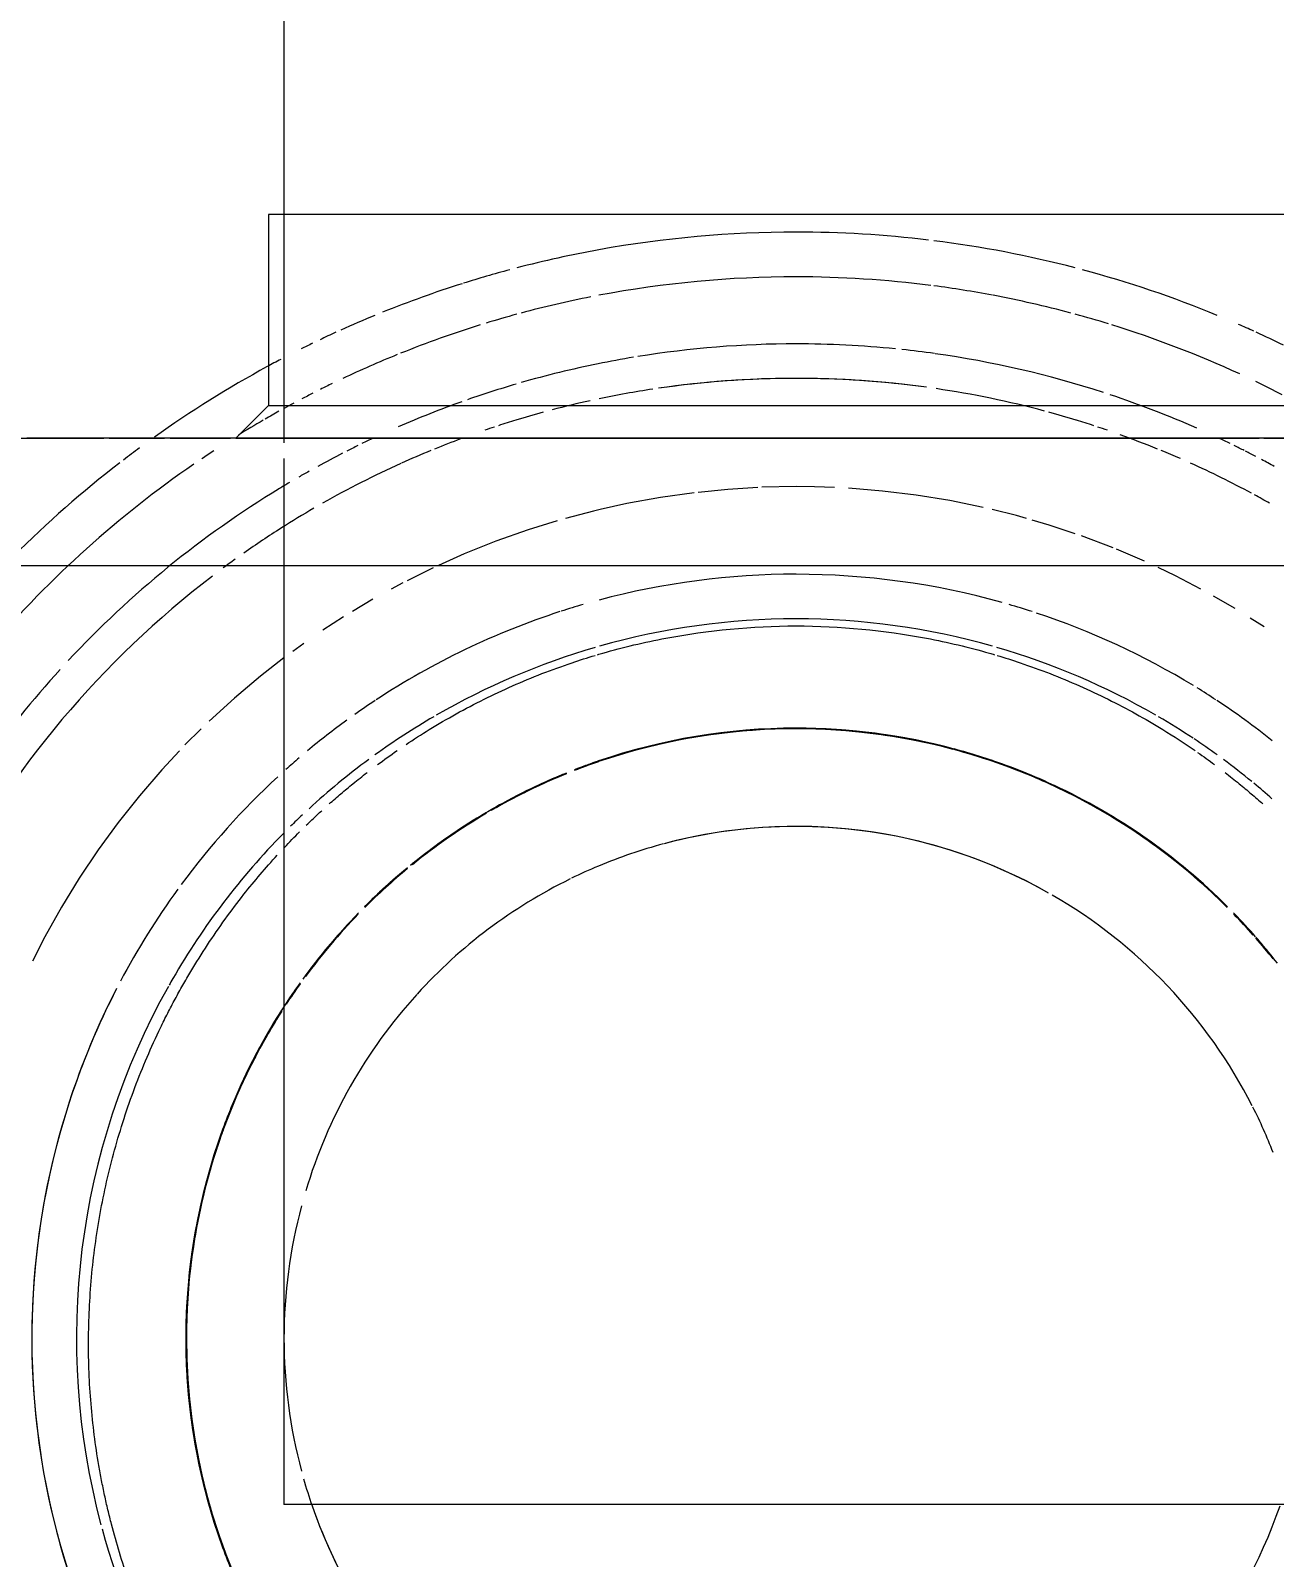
# Model space of a CAD drawing. Header units: metres. Extents: x 34 to 87, y -2.3 to 19.3.
# Drawn here: x 48.21363 to 48.2525, y 0.61316 to 0.66087 of the extents above; entities that cross this region are included whole.
import ezdxf

# ---------------------------------------------------------------- set-up
doc = ezdxf.new("R2010")
doc.units = ezdxf.units.M
for name, color, linetype, lineweight in [('A-ANNO-DIMS', 7, 'Continuous', 5), ('A-ANNO-DIMS-25', 7, 'Continuous', 5), ('P-SANR-FIXT', 7, 'Continuous', 5)]:
    doc.layers.add(name, color=color, linetype=linetype, lineweight=lineweight)
doc.styles.add('Arial_1', font='arial.ttf', dxfattribs={"height": 0.07499999999999998})
doc.dimstyles.new('Diagonal_-_2_mm_Arial_-_PRETO', dxfattribs={"dimscale": 0.3048, "dimtxt": 0.07651945499677275, "dimasz": 0.2460629921259842, "dimexe": 0.1968503937007874, "dimexo": 0.1230314960629921, "dimgap": 0.04101049868766404, "dimtad": 1, "dimrnd": 0.01, "dimzin": 0, "dimdsep": 46, "dimtxsty": 'Arial_1', "dimblk1": 'OBLIQUE', "dimblk2": 'OBLIQUE', "dimsah": 1, "dimcen": 0.09, "dimdle": 0.1968503937007874, "dimazin": 0, "dimtfac": 1, "dimtdec": 4, "dimtix": 1, "dimtmove": 0, "dimatfit": 3, "dimfxl": 1, "dimtvp": 1, "dimtolj": 1, "dimtzin": 0, "dimarcsym": 2})

# ---------------------------------------------------------------- blocks, each defined once
blk = doc.blocks.new('USO_ESG_Cuba lavatório retângular - Uso geral-3263039-AA')
at = {"layer": 'P-SANR-FIXT'}
blk.add_line((-2.304175954470507, 0.6743125000000578), (-2.304175954470507, 0.6479866335154769), dxfattribs=at)
at = {"layer": 'P-SANR-FIXT', "color": 253, "true_color": 0xa6a6a6}
for p, q in [((-2.304175954470507, 0.6474943847007693), (-2.304175954470507, 0.614812500000067)), ((-2.299489662969493, 0.6148125000000677), (-2.304175954470508, 0.6148125000000677)), ((-2.276862245971523, 0.6148125000000676), (-2.299489662969493, 0.6148125000000677)), ((-2.272175954470508, 0.6148125000000676), (-2.276862245971523, 0.6148125000000676))]:
    blk.add_line(p, q, dxfattribs=at)
at = {"layer": 'P-SANR-FIXT', "color": 254, "true_color": 0xdfdfdf}
for p, q in [((-2.303841431032914, 0.6148125000000677), (-2.304175954470508, 0.6148125000000677)), ((-2.294300831579969, 0.6148125000000677), (-2.303718344493977, 0.6148125000000677)), ((-2.291297399622765, 0.6148125000000677), (-2.294298889388349, 0.6148125000000677)), ((-2.285101935134913, 0.6148125000000677), (-2.291249973806111, 0.6148125000000677)), ((-2.272633564447049, 0.6148125000000676), (-2.285054509318249, 0.6148125000000677))]:
    blk.add_line(p, q, dxfattribs=at)
at = {"layer": 'P-SANR-FIXT', "color": 7, "true_color": 0xfafafa}
blk.add_line((-2.294298889388349, 0.614812500000068), (-2.294300831579969, 0.614812500000068), dxfattribs=at)
blk = doc.blocks.new('USO_ESG_Sifão de Uso Geral - Sifão para lavatório-3607478-AA')
at = {"layer": 'P-SANR-FIXT'}
for p, q in [((-2.304655272394065, 0.6551222439011323), (-2.304655272394065, 0.6491555151702016)), ((-2.288175954470514, 0.655122243901133), (-2.304655272394067, 0.655122243901133)), ((-2.27169663654696, 0.655122243901133), (-2.288175954470514, 0.655122243901133)), ((-2.304655272394064, 0.6491555151702039), (-2.305675959163634, 0.6481348284006334)), ((-2.304655272394066, 0.6491555151702031), (-2.288175954470514, 0.6491555151702031)), ((-2.288175954470514, 0.6491555151702013), (-2.27169663654696, 0.6491555151702013)), ((-2.305339701480513, 0.6481348284006347), (-2.302789437173928, 0.6481348284006347)), ((-2.295799119740901, 0.6481348284006347), (-2.292208397755239, 0.6481348284006347)), ((-2.28414351118657, 0.6481348284006347), (-2.280552789200126, 0.6481348284006347)), ((-2.273562471767101, 0.6481348284006347), (-2.271012207460512, 0.6481348284006347)), ((-2.313569869566552, 0.6441574602753762), (-2.288175954470514, 0.6441574602753762)), ((-2.288175954470514, 0.6441574602753769), (-2.262782039374475, 0.6441574602753769))]:
    blk.add_line(p, q, dxfattribs=at)
at = {"layer": 'P-SANR-FIXT', "color": 253, "true_color": 0xa6a6a6}
for p, q in [((-2.304245486950707, 0.655122243901133), (-2.304655272394067, 0.655122243901133)), ((-2.306509572897622, 0.6481348284006334), (-2.305851886334371, 0.6481348284006334)), ((-2.305675959163634, 0.6481348284006347), (-2.305509165735395, 0.6481348284006347)), ((-2.305339701480514, 0.6481348284006347), (-2.304343850625339, 0.6481348284006347)), ((-2.305009904894486, 0.6481348284006334), (-2.304452777443434, 0.6481348284006334)), ((-2.302726676587969, 0.6481348284006347), (-2.295799119740901, 0.6481348284006347)), ((-2.292208397755239, 0.6481348284006347), (-2.288175954470514, 0.6481348284006347)), ((-2.288175954470514, 0.6481348284006347), (-2.28414351118657, 0.6481348284006347)), ((-2.280552789200126, 0.6481348284006347), (-2.27370524279126, 0.6481348284006347)), ((-2.306762554681476, 0.6390468485338161), (-2.307270222698148, 0.6385446320914195))]:
    blk.add_line(p, q, dxfattribs=at)
at = {"layer": 'P-SANR-FIXT', "color": 254, "true_color": 0xdfdfdf}
for p, q in [((-2.303847827643667, 0.655122243901133), (-2.304093753252502, 0.655122243901133)), ((-2.303272844565115, 0.655122243901133), (-2.303673514037574, 0.655122243901133)), ((-2.302447462429351, 0.655122243901133), (-2.303068707320603, 0.655122243901133)), ((-2.294353990704748, 0.655122243901133), (-2.302407135704901, 0.655122243901133)), ((-2.288175954470513, 0.655122243901133), (-2.294352242922097, 0.655122243901133)), ((-2.284122491709432, 0.655122243901133), (-2.288175954470513, 0.655122243901133)), ((-2.27652331701744, 0.655122243901133), (-2.283910793141598, 0.655122243901133)), ((-2.272869991547985, 0.655122243901133), (-2.276269440757388, 0.655122243901133)), ((-2.304655272394066, 0.6491555151702031), (-2.304245486950706, 0.6491555151702031)), ((-2.305675959163634, 0.6481348284006334), (-2.305207242219407, 0.6481348284006334)), ((-2.305675959163634, 0.6481348284006347), (-2.305509165735395, 0.6481348284006347)), ((-2.30422501924022, 0.6481348284006347), (-2.3039687542233, 0.6481348284006347)), ((-2.304175954470507, 0.6481348284006334), (-2.303834910945712, 0.6481348284006334)), ((-2.303744032464938, 0.6481348284006347), (-2.30345220985897, 0.6481348284006347)), ((-2.303555397008399, 0.6481348284006334), (-2.303214353483603, 0.6481348284006334)), ((-2.303220325048971, 0.6481348284006347), (-2.302789437173928, 0.6481348284006347)), ((-2.302949552431842, 0.6481348284006334), (-2.302509751241291, 0.6481348284006334)), ((-2.2957991197409, 0.6481348284006347), (-2.294326682506855, 0.6481348284006347)), ((-2.294325013963406, 0.6481348284006347), (-2.292208397755239, 0.6481348284006347)), ((-2.28414351118657, 0.6481348284006347), (-2.28084929644051, 0.6481348284006347)), ((-2.281436714777911, 0.6481348284006334), (-2.280911150929521, 0.6481348284006334)), ((-2.273562471767101, 0.6481348284006347), (-2.2728382724618, 0.6481348284006347)), ((-2.273393881950326, 0.6481348284006334), (-2.27306759641628, 0.6481348284006334)), ((-2.288175954470513, 0.6466175592148303), (-2.289240372941188, 0.6465962680065135)), ((-2.278263600987072, 0.6447030303196661), (-2.279259387547474, 0.6450796589462842)), ((-2.277283672077723, 0.6442868821142332), (-2.278164228499674, 0.6446608296233655)), ((-2.313569869566552, 0.6441574602753762), (-2.304301322606217, 0.6441574602753762)), ((-2.29951342340384, 0.6440822809704744), (-2.300330952183619, 0.6436772373428117)), ((-2.300467389019662, 0.6436096398803305), (-2.300822585534709, 0.6434155951397776)), ((-2.274454566180734, 0.6428082871333194), (-2.275128063960927, 0.6431953318481122)), ((-2.301401690962239, 0.6430992284028352), (-2.302037184926397, 0.6427182944953795)), ((-2.302314834547772, 0.642551863087468), (-2.30295802699069, 0.6421304636923849)), ((-2.273553453611428, 0.6422413337545434), (-2.273983834976408, 0.6425121169811338)), ((-2.303552556215839, 0.6417205523405948), (-2.303903120483449, 0.6414702813525348))]:
    blk.add_line(p, q, dxfattribs=at)
at = {"layer": 'P-SANR-FIXT', "color": 7, "true_color": 0xf3f3f3}
for p, q in [((-2.303671158104873, 0.6491555151702031), (-2.303333577061836, 0.6491555151702031)), ((-2.303068707320602, 0.6491555151702031), (-2.30244746242935, 0.6491555151702031)), ((-2.302260540544621, 0.6491555151702031), (-2.294353990704749, 0.6491555151702031)), ((-2.294352242922098, 0.6491555151702031), (-2.288175954470514, 0.6491555151702031)), ((-2.288175954470513, 0.6491555151702013), (-2.283910793141598, 0.6491555151702013)), ((-2.283815755620841, 0.6491555151702013), (-2.27397028674611, 0.6491555151702013)), ((-2.273904446511675, 0.6491555151702013), (-2.272927391250144, 0.6491555151702013)), ((-2.30246809281917, 0.6481348284006347), (-2.300550326459815, 0.6481348284006347)), ((-2.302161876866966, 0.6481348284006334), (-2.301351826809759, 0.6481348284006334)), ((-2.301223844980089, 0.6481348284006334), (-2.300550326459813, 0.6481348284006334)), ((-2.30047352493657, 0.6481348284006347), (-2.295843467870303, 0.6481348284006347)), ((-2.300460872758794, 0.6481348284006334), (-2.299669820568754, 0.6481348284006334)), ((-2.297711621396347, 0.6481348284006334), (-2.29701245111742, 0.6481348284006334)), ((-2.292208397755239, 0.6481348284006347), (-2.291590036021379, 0.6481348284006347)), ((-2.292141184032789, 0.6481348284006334), (-2.291524435401698, 0.6481348284006334)), ((-2.291300700138506, 0.6481348284006347), (-2.288175954470514, 0.6481348284006347)), ((-2.288175954470513, 0.6481348284006347), (-2.285051208802511, 0.6481348284006347)), ((-2.284827473539328, 0.6481348284006334), (-2.284290802900977, 0.6481348284006334)), ((-2.28476187291965, 0.6481348284006347), (-2.28414351118657, 0.6481348284006347)), ((-2.280552789200126, 0.6481348284006347), (-2.27370524279126, 0.6481348284006347)), ((-2.280504899211524, 0.6481348284006334), (-2.279585355697143, 0.6481348284006334)), ((-2.279457632762092, 0.6481348284006334), (-2.27867955530824, 0.6481348284006334)), ((-2.276862245971524, 0.6481348284006334), (-2.276099273750229, 0.6481348284006334)), ((-2.275801582481209, 0.6481348284006334), (-2.275222388557204, 0.6481348284006334)), ((-2.275128063960925, 0.6481348284006334), (-2.274406520089116, 0.6481348284006334)), ((-2.274365091739631, 0.6481348284006334), (-2.273983834976406, 0.6481348284006334)), ((-2.304301322606217, 0.6441574602753762), (-2.294309880658791, 0.6441574602753762)), ((-2.294308175902222, 0.6441574602753762), (-2.288175954470514, 0.6441574602753762)), ((-2.288175954470513, 0.6441574602753769), (-2.274157298770682, 0.6441574602753769)), ((-2.27387886763564, 0.6441574602753769), (-2.273268799084124, 0.6441574602753769))]:
    blk.add_line(p, q, dxfattribs=at)
at = {"layer": 'P-SANR-FIXT', "color": 7, "true_color": 0xfdfdfd}
blk.add_line((-2.27397028674611, 0.6491555151702013), (-2.273904446511675, 0.6491555151702013), dxfattribs=at)
at = {"layer": 'P-SANR-FIXT', "color": 7, "true_color": 0xfafafa}
blk.add_line((-2.288439229786153, 0.6481348284006334), (-2.288175954470511, 0.6481348284006334), dxfattribs=at)
at = {"layer": 'P-SANR-FIXT', "flags": 128}
for points in [[(-2.288175954470511, 0.6481348284006334), (-2.289151138837582, 0.6481348284006334), (-2.290124763117694, 0.6481348284006334), (-2.291095269719693, 0.6481348284006334), (-2.292061106040046, 0.6481348284006334), (-2.293020726946679, 0.6481348284006334), (-2.293972597250844, 0.6481348284006334), (-2.294915194163111, 0.6481348284006334), (-2.295847009729503, 0.6481348284006334), (-2.296766553243879, 0.6481348284006334), (-2.297672353632785, 0.6481348284006334), (-2.29856296180882, 0.6481348284006334), (-2.29943695298889, 0.6481348284006334), (-2.300292928973549, 0.6481348284006334), (-2.301129520383821, 0.6481348284006334), (-2.301945388851911, 0.6481348284006334), (-2.302739229162312, 0.6481348284006334), (-2.303509771339872, 0.6481348284006334), (-2.304255782681485, 0.6481348284006334), (-2.304976069728139, 0.6481348284006334), (-2.305669480174211, 0.6481348284006334), (-2.306334904710916, 0.6481348284006334), (-2.306971278800935, 0.6481348284006334), (-2.307577584381481, 0.6481348284006334), (-2.308152851492963, 0.6481348284006334), (-2.308696159830721, 0.6481348284006334), (-2.309206640217313, 0.6481348284006334), (-2.309683475993017, 0.6481348284006334), (-2.31012590432231, 0.6481348284006334), (-2.310533217414248, 0.6481348284006334), (-2.310904763654771, 0.6481348284006334), (-2.311239948649155, 0.6481348284006334), (-2.311538236172906, 0.6481348284006334), (-2.311799149029622, 0.6481348284006334), (-2.312022269814389, 0.6481348284006334), (-2.312207241581549, 0.6481348284006334)], [(-2.312562066090146, 0.6481348284006334), (-2.312542559801896, 0.6481348284006334), (-2.312484072143049, 0.6481348284006334), (-2.312386696681379, 0.6481348284006334), (-2.312250589196859, 0.6481348284006334), (-2.312075967432423, 0.6481348284006334), (-2.311863110745644, 0.6481348284006334), (-2.311612359661816, 0.6481348284006334), (-2.311324115329181, 0.6481348284006334)], [(-2.272638315549507, 0.6481348284006334), (-2.273402356509181, 0.6481348284006334), (-2.274190032074057, 0.6481348284006334), (-2.275000082131268, 0.6481348284006334), (-2.275831210773513, 0.6481348284006334), (-2.276682088372273, 0.6481348284006334), (-2.277551353704893, 0.6481348284006334), (-2.278437616132278, 0.6481348284006334), (-2.279339457823605, 0.6481348284006334), (-2.280255436024547, 0.6481348284006334), (-2.281184085365382, 0.6481348284006334), (-2.282123920205264, 0.6481348284006334), (-2.28307343700894, 0.6481348284006334), (-2.284031116752078, 0.6481348284006334), (-2.284995427351376, 0.6481348284006334), (-2.285964826115594, 0.6481348284006334), (-2.286937762213495, 0.6481348284006334), (-2.28791267915487, 0.6481348284006334), (-2.288175954470511, 0.6481348284006334)]]:
    blk.add_lwpolyline(points, dxfattribs=at)
at = {"layer": 'P-SANR-FIXT', "color": 253, "true_color": 0xa6a6a6, "flags": 128}
for points in [[(-2.311324115329181, 0.6481348284006334), (-2.310998838877184, 0.6481348284006334), (-2.310637050678757, 0.6481348284006334), (-2.310239329517844, 0.6481348284006334), (-2.309806311663458, 0.6481348284006334)], [(-2.309636629015495, 0.6481348284006334), (-2.309338689851789, 0.6481348284006334), (-2.308837212177993, 0.6481348284006334)], [(-2.308837212177993, 0.6481348284006334), (-2.30830268089936, 0.6481348284006334), (-2.307904733197522, 0.6481348284006334)], [(-2.307735951151912, 0.6481348284006334), (-2.307137929582354, 0.6481348284006334), (-2.306509572897622, 0.6481348284006334)], [(-2.30417595447051, 0.6412690271865266), (-2.304912890021194, 0.6406970878851892), (-2.305727165022062, 0.6400112335134571), (-2.306513361830107, 0.6392933654369384)], [(-2.307438689654225, 0.6383640837427793), (-2.307996536810251, 0.6377662312905293), (-2.308691142218774, 0.6369594083095039), (-2.309352927703241, 0.6361254538929967), (-2.309980834548051, 0.6352657021901743)], [(-2.309980834548051, 0.6352657021901743), (-2.310573858236195, 0.6343815286203558), (-2.31113105005628, 0.6334743476726428), (-2.311651518620252, 0.6325456106430272), (-2.312036100778085, 0.6317899991344185)]]:
    blk.add_lwpolyline(points, dxfattribs=at)
at = {"layer": 'P-SANR-FIXT', "color": 7, "true_color": 0xf3f3f3, "flags": 128}
for points in [[(-2.29948966296949, 0.6481348284006334), (-2.298800555236132, 0.6481348284006334), (-2.297914292808744, 0.6481348284006334)], [(-2.296894276178919, 0.6481348284006334), (-2.296096472916478, 0.6481348284006334), (-2.295752407555776, 0.6481348284006334)], [(-2.291237421929426, 0.6481348284006334), (-2.290387082825433, 0.6481348284006334), (-2.289414146727532, 0.6481348284006334), (-2.288439229786153, 0.6481348284006334)], [(-2.288175954470507, 0.6481348284006334), (-2.28720077010344, 0.6481348284006334), (-2.286227145823331, 0.6481348284006334), (-2.285256639221332, 0.6481348284006334)], [(-2.278640287544677, 0.6481348284006334), (-2.277788947132205, 0.6481348284006334), (-2.276914955952135, 0.6481348284006334)]]:
    blk.add_lwpolyline(points, dxfattribs=at)
at = {"layer": 'P-SANR-FIXT', "color": 254, "true_color": 0xdfdfdf, "flags": 128}
for points in [[(-2.295711677387704, 0.6481348284006334), (-2.295167823575645, 0.6481348284006334), (-2.294227988735759, 0.6481348284006334), (-2.293278471932084, 0.6481348284006334), (-2.292320792188949, 0.6481348284006334)], [(-2.284210724909019, 0.6481348284006334), (-2.283331181994346, 0.6481348284006334), (-2.28237931169018, 0.6481348284006334), (-2.281478992608143, 0.6481348284006334)], [(-2.289367571019895, 0.6465886269503222), (-2.290303088569373, 0.6465324284429537), (-2.291237421929428, 0.6464386824116536)], [(-2.286977154541682, 0.6465853813450608), (-2.28760125539562, 0.6466113543347259), (-2.288175954470509, 0.6466175592148303)], [(-2.282325851157664, 0.6459667238939358), (-2.283368922615863, 0.6461798950208625), (-2.284419684299584, 0.6463511839004995), (-2.285476455214285, 0.6464803165071822), (-2.286537544751932, 0.6465670862562884)], [(-2.291362401236762, 0.646426142653835), (-2.292416616269068, 0.6462775806737459), (-2.293464047147122, 0.6460869801701644), (-2.29429888938835, 0.6459002932311214)], [(-2.295639554471665, 0.6455476384954127), (-2.296548948524717, 0.6452663299496227), (-2.297552634734571, 0.6449112891232203), (-2.298541320256253, 0.6445163955483427), (-2.299345076053489, 0.6441574602753798)], [(-2.294300626152185, 0.6458999048569987), (-2.294503018204957, 0.6458546460632362), (-2.295377106566395, 0.6456221197297223)], [(-2.280975530570029, 0.6456204233421781), (-2.28129213861681, 0.6457120115480544), (-2.282053019552668, 0.645899496714818)], [(-2.279457632762095, 0.6451457059051219), (-2.280269438712854, 0.6454161654686311), (-2.28079924832462, 0.6455694285088198)], [(-2.275529163712341, 0.6434179491964462), (-2.276321168496639, 0.6438318800783426), (-2.276862245971526, 0.6440876623502075)]]:
    blk.add_lwpolyline(points, dxfattribs=at)
at = {"layer": 'P-SANR-FIXT', "color": 254, "true_color": 0xdfdfdf}
for centre, radius, start, end in [((-2.288175954470513, 0.6200000000000044), 0.03457092903812165, 90, 100.2646376034083), ((-2.288175954470513, 0.6200000000000044), 0.03457092903812156, 83.11820655033307, 90.0000000000001), ((-2.288175954470513, 0.6200000000000044), 0.03457092903812171, 75.38439260783721, 82.84977940336246), ((-2.288175954470513, 0.6200000000000044), 0.0345709290381215, 100.2675491567093, 104.6156073921447), ((-2.288175954470513, 0.6200000000000044), 0.0345709290381216, 105.0000000000003, 107.4956003283711), ((-2.288175954470513, 0.6200000000000044), 0.03317195909157829, 90, 100.6975309239288), ((-2.288175954470513, 0.6200000000000044), 0.03317195909157845, 82.70136041101155, 90.00000000000007), ((-2.288175954470513, 0.6200000000000044), 0.0345709290381216, 67.62350157458816, 74.99999999999973), ((-2.288175954470513, 0.6200000000000044), 0.03457092903812137, 107.5686243929134, 111.9489935843837), ((-2.288175954470513, 0.6200000000000044), 0.03317195909157829, 79.34406114221069, 82.54823122834466), ((-2.288175954470513, 0.6200000000000044), 0.0331719590915785, 101.1483589300031, 105.0000000000004), ((-2.288175954470513, 0.6200000000000044), 0.03317195909157809, 74.99999999999949, 79.30246907605246), ((-2.288175954470513, 0.6200000000000044), 0.0345709290381214, 112.376498425393, 114.287312526179), ((-2.288175954470513, 0.6200000000000044), 0.03317195909157838, 105.2489616564538, 106.9780712602098), ((-2.288175954470513, 0.6200000000000044), 0.03317195909157854, 72.89156981601131, 74.75103834352647), ((-2.288175954470513, 0.6200000000000044), 0.03457092903812156, 114.5778168047961, 115.4830887511193), ((-2.288175954470513, 0.6200000000000044), 0.03317195909157816, 107.3054727579532, 111.8755448774037), ((-2.288175954470513, 0.6200000000000044), 0.03317195909157836, 65.2994339187952, 72.69452724204692), ((-2.288175954470513, 0.6200000000000044), 0.03457092903812177, 65.56500502781967, 66.42305489262961), ((-2.288175954470513, 0.6200000000000044), 0.03457092903812181, 63.86918886419814, 65.42218319520416), ((-2.288175954470513, 0.6200000000000044), 0.03457092903812126, 115.9090936293758, 116.5730852122744), ((-2.288175954470513, 0.6200000000000044), 0.03107743835357311, 90, 99.16092336742551), ((-2.288175954470513, 0.6200000000000044), 0.03107743835357325, 84.26181461564144, 90.00000000000007), ((-2.288175954470513, 0.6200000000000044), 0.03107743835357304, 82.00570094967077, 83.88882963790823), ((-2.288175954470513, 0.6200000000000044), 0.03317195909157832, 112.0641659265349, 115.2767915774937), ((-2.288175954470513, 0.6200000000000044), 0.03107743835357265, 101.4796260287823, 106.0502366175654), ((-2.288175954470513, 0.6200000000000044), 0.03107743835357332, 99.40191705506251, 101.4763707686858), ((-2.288175954470513, 0.6200000000000044), 0.03107743835357309, 71.99999999999979, 81.95546510137706), ((-2.288175954470513, 0.6200000000000044), 0.03317195909157816, 115.9070903347823, 116.6178623609431), ((-2.288175954470513, 0.6200000000000044), 0.03317195909157834, 62.74835385496562, 64.33939297181425), ((-2.288175954470513, 0.6200000000000044), 0.03317195909157845, 117.0757017856214, 117.7387760451377), ((-2.288175954470513, 0.6200000000000044), 0.03107743835357305, 106.340969445049, 109.2812919043784), ((-2.288175954470513, 0.6200000000000044), 0.03107743835357323, 66.24285409345124, 71.58622272837671), ((-2.288175954470513, 0.6200000000000044), 0.03317195909157818, 118.2431025471918, 118.8244295257591), ((-2.288175954470513, 0.6200000000000044), 0.03107743835357267, 109.6346997225812, 113.5745871791201), ((-2.288175954470513, 0.6200000000000044), 0.03107743835357277, 115.1565189790774, 115.883780656108), ((-2.288175954470513, 0.6200000000000044), 0.03107743835357309, 64.11621934375961, 64.84348102090121), ((-2.288175954470513, 0.6200000000000044), 0.03107743835357303, 117.1249810922221, 118.7401111332407), ((-2.288175954470513, 0.6200000000000044), 0.03107743835357298, 116.1405845608488, 116.8566131136426), ((-2.288175954470513, 0.6200000000000044), 0.03107743835357328, 63.21385571588431, 63.85941543878669), ((-2.288175954470513, 0.6200000000000044), 0.03107743835357332, 62.46611027081464, 63.14338688594852), ((-2.288175954470513, 0.6200000000000044), 0.03107743835357314, 61.25988886675955, 62.09367192201988), ((-2.288175954470513, 0.6200000000000044), 0.03107743835357286, 119.3197643689783, 119.9993975466551), ((-2.288175954470513, 0.6200000000000044), 0.03107743835357285, 120.6171117389865, 121.2901328348037), ((-2.288175954470513, 0.6200000000000001), 0.02999999999999952, 122.4142135623631, 125.1156043546089), ((-2.288175954470513, 0.6200000000000001), 0.02999999999999979, 122.4142135623637, 125.1156043546036), ((-2.288175954470513, 0.6200000000000001), 0.02999999999999974, 125.7365896090479, 126.6303390698587), ((-2.288175954470513, 0.6200000000000001), 0.02999999999999991, 125.7365896090434, 126.6303390698587), ((-2.288175954470513, 0.6200000000000001), 0.02999999999999976, 127.4299547126364, 152.3057997772492), ((-2.288175954470513, 0.6200000000000001), 0.03, 127.4299547126373, 152.3057997772405), ((-2.288175954470513, 0.6200000000000047), 0.02388009809944657, 90.00000000000105, 104.9352906173756), ((-2.288175954470513, 0.6200000000000047), 0.02388009809944647, 74.35084631392834, 90), ((-2.288175954470513, 0.6200000000000047), 0.02388009809944642, 108.0000000000007, 123.3272366069716), ((-2.288175954470513, 0.6200000000000047), 0.02388009809944645, 106.1779454493167, 107.9043691836013), ((-2.288175954470513, 0.6200000000000047), 0.02388009809944648, 72.0000000000004, 73.82205455067894), ((-2.288175954470513, 0.6200000000000047), 0.02388009809944636, 58.67351008635935, 71.66256753318025), ((-2.288175954470512, 0.6200000000000052), 0.02248571543990184, 90.00000000000212, 105.8386403928373), ((-2.288175954470513, 0.6200000000000042), 0.02248571543990181, 74.16135960714, 89.99999999999886), ((-2.288175954470512, 0.6200000000000052), 0.02248571543990194, 106.2038449926588, 120.0000000000019), ((-2.288175954470513, 0.6200000000000042), 0.02248571543990204, 59.99999999999917, 73.79615500734238), ((-2.288175954470513, 0.6200000000000047), 0.02388009809944625, 56.6727633930052, 58.35843947098836), ((-2.288175954470513, 0.6200000000000047), 0.02388009809944624, 123.4039728317777, 125.2694283538249), ((-2.288175954470513, 0.6200000000000047), 0.02388009809944641, 51.45929133067393, 56.59602716822333), ((-2.288175954470512, 0.6200000000000052), 0.0224857154399022, 120.2282100991124, 125.8140039878575), ((-2.288175954470513, 0.6200000000000042), 0.02248571543990182, 56.52098105107805, 59.77178990086072), ((-2.288175954470513, 0.6200000000000047), 0.02388009809944625, 126.0000000000007, 129.7448150580498), ((-2.288175954470513, 0.6200000000000044), 0.01907023710242982, 89.99999999999982, 108.8775838531062), ((-2.288175954470513, 0.6199999999999993), 0.01904999999999812, 90.000000000001, 108.8930226500829), ((-2.288175954470513, 0.6200000000000044), 0.01907023710242987, 44.99999999999917, 90), ((-2.288175954470513, 0.6199999999999993), 0.01904999999999831, 75.06514064777171, 90), ((-2.288175954470513, 0.6199999999999993), 0.01904999999999812, 45, 74.99999999999986), ((-2.288175954470513, 0.6200000000000042), 0.02248571543990191, 54.18599601211544, 56.42107450852329), ((-2.288175954470513, 0.6200000000000047), 0.02388009809944655, 130.5607050839141, 131.8961148619092), ((-2.288175954470512, 0.6200000000000052), 0.0224857154399021, 126.4299819820225, 132.5932260038594), ((-2.288175954470513, 0.6199999999999993), 0.01904999999999829, 108.8986927933921, 111.327376086213), ((-2.288175954470513, 0.62), 0.0190499999999979, 109.7218101946618, 111.3273760862121), ((-2.288175954470513, 0.6200000000000044), 0.01907023710243016, 110.0286807070296, 111.3003209591911), ((-2.288175954470513, 0.6200000000000044), 0.01907023710243016, 108.8829384592456, 111.1615960675002), ((-2.288175954470513, 0.62), 0.01904999999999809, 64.72181019467313, 70.27818980533411), ((-2.288175954470513, 0.6200000000000044), 0.01907023710243, 65.85705574010356, 69.97131929293933), ((-2.288175954470513, 0.6200000000000042), 0.02248571543990199, 50.70749967218743, 53.57001801797742), ((-2.288175954470513, 0.6200000000000047), 0.02388009809944658, 132.6903483587723, 143.5539595256191), ((-2.288175954470513, 0.6200000000000044), 0.01907023710242997, 112.4999999999993, 129.1968565462706), ((-2.288175954470513, 0.6199999999999993), 0.01904999999999811, 112.1235210604744, 120.0000000000001), ((-2.288175954470513, 0.62), 0.01904999999999811, 112.1235210604744, 115.2781898053242), ((-2.288175954470513, 0.6200000000000044), 0.01907023710242998, 112.1019143499378, 114.9713192929635), ((-2.288175954470513, 0.6200000000000042), 0.02248571543990174, 48.60020212336978, 50.50043865423805), ((-2.288175954470512, 0.6200000000000052), 0.02248571543990203, 133.3070461604454, 134.6246283907082), ((-2.288175954470513, 0.6199999999999993), 0.01904999999999823, 120.5122061331934, 129.0021332706928), ((-2.288175954470513, 0.62), 0.01600000000000019, 60.44484298392906, 104.9369531517599), ((-2.288175954470513, 0.6199999999999993), 0.01599999999999988, 90.00000000000159, 104.9369531517617), ((-2.288175954470513, 0.6199999999999993), 0.01600000000000002, 60.44484298392054, 90.0000000000002), ((-2.288175954470513, 0.62), 0.01599999999999989, 105.0000000000004, 112.7036174341546), ((-2.288175954470513, 0.6199999999999993), 0.01600000000000007, 105.0000000000019, 112.7036174341559), ((-2.288175954470513, 0.6200000000000044), 0.01907023710242975, 129.7405208653429, 134.9999999999995), ((-2.288175954470513, 0.6199999999999993), 0.01904999999999839, 129.5850320183176, 134.9999999999997), ((-2.288175954470513, 0.62), 0.01599999999999998, 112.7103684485308, 116.0048126689262), ((-2.288175954470513, 0.6199999999999993), 0.01599999999999999, 112.7103684485324, 116.004812668919), ((-2.288175954470513, 0.62), 0.01599999999999982, 116.187386465114, 137.733376237015), ((-2.288175954470513, 0.6199999999999993), 0.01599999999999973, 116.1873864651156, 137.7333762370078), ((-2.288175954470513, 0.6200000000000047), 0.02388009809944664, 143.9999999999999, 152.137641098444), ((-2.288175954470513, 0.6200000000000047), 0.02388009809944633, 269.9999999999996, 35.99999999999997), ((-2.288175954470513, 0.62), 0.01600000000000006, 27.03022182670897, 60.00000000000028), ((-2.288175954470513, 0.6199999999999993), 0.01600000000000006, 27.03022182669388, 60.00000000000009), ((-2.288175954470513, 0.6200000000000044), 0.01907023710242987, 135.8961392147729, 143.9387911227809), ((-2.288175954470513, 0.6199999999999993), 0.01904999999999817, 135.887231188098, 143.5901941337661), ((-2.288175954470513, 0.6199999999999993), 0.01904999999999795, 41.42398409722176, 44.11276881189402), ((-2.288175954470513, 0.6200000000000044), 0.01907023710243026, 41.14963005764454, 44.10386078524292), ((-2.288175954470513, 0.6199999999999993), 0.01904999999999807, 38.50091608794055, 41.04509105090818), ((-2.288175954470513, 0.6200000000000044), 0.01907023710242968, 37.93863846301223, 40.71373841306645), ((-2.288175954470512, 0.6200000000000052), 0.0224857154399022, 150.0000000000005, 150.597621706238), ((-2.288175954470513, 0.6200000000000047), 0.02388009809944692, 152.7525245635819, 269.9999999999998), ((-2.288175954470513, 0.6200000000000044), 0.01907023710242967, 145.2705999817833, 147.8469281315307), ((-2.288175954470513, 0.6199999999999993), 0.01904999999999828, 144.4212839842186, 146.7441041168959), ((-2.288175954470513, 0.62), 0.0159999999999998, 137.7748445154604, 163.2557667813061), ((-2.288175954470513, 0.6199999999999993), 0.01600000000000018, 137.7748445154334, 163.2557667812986), ((-2.288175954470513, 0.6200000000000044), 0.01907023710242998, 147.4494798151244, 155.0286807070371), ((-2.288175954470513, 0.62), 0.0190499999999981, 147.5336064866846, 154.7218101947217), ((-2.288175954470513, 0.62), 0.01600000000000035, 21.31323062357301, 26.84955317437738), ((-2.288175954470513, 0.6199999999999993), 0.01599999999999995, 21.3132306235603, 26.8495531743788), ((-2.288175954470513, 0.6200000000000044), 0.01907023710242977, 159.9801498545335, 200.0286807070665), ((-2.288175954470513, 0.62), 0.01904999999999808, 160.2781898052573, 180), ((-2.288175954470513, 0.62), 0.01600000000000002, 165.0000000000007, 180.0000000000002), ((-2.288175954470513, 0.6199999999999993), 0.01600000000000001, 165.0000000000001, 180), ((-2.288175954470513, 0.62), 0.01904999999999779, 180, 199.7218101947925), ((-2.288175954470513, 0.6199999999999993), 0.01600000000000007, 179.9999999999996, 194.9999999999995), ((-2.288175954470513, 0.62), 0.01600000000000007, 180, 195), ((-2.288175954470513, 0.6199999999999993), 0.01600000000000022, 195.9201983688434, 199.0674669930489), ((-2.288175954470513, 0.62), 0.01599999999999981, 195.920198368843, 199.0674669930555)]:
    blk.add_arc(centre, radius, start, end, dxfattribs=at)
at = {"layer": 'P-SANR-FIXT'}
blk.add_arc((-2.288175954470513, 0.6200000000000044), 0.03457092903812167, 118.5497221225045, 125.4481682207911, dxfattribs=at)
at = {"layer": 'P-SANR-FIXT', "color": 253, "true_color": 0xa6a6a6}
for centre, radius, start, end in [((-2.288175954470513, 0.6200000000000044), 0.03457092903812163, 117.7595672245108, 118.5497221225046), ((-2.288175954470513, 0.6200000000000044), 0.03317195909157793, 119.151700222523, 120.0000000000001), ((-2.288175954470513, 0.6200000000000044), 0.03317195909157793, 120.1249173998423, 121.687133327552), ((-2.288175954470513, 0.6200000000000044), 0.03457092903812158, 126.3960377638473, 127.4437230421643), ((-2.288175954470513, 0.6200000000000044), 0.03317195909157829, 123.2678498824427, 124.0309086729092), ((-2.288175954470513, 0.6200000000000044), 0.03317195909157836, 124.5547506675053, 139.3413447819132), ((-2.288175954470513, 0.6200000000000044), 0.03457092903812126, 127.678274660616, 135.0000000000003), ((-2.288175954470513, 0.6200000000000044), 0.03107743835357258, 121.290132834804, 137.0287132858572), ((-2.288175954470513, 0.6200000000000044), 0.03107743835357278, 137.7203976283315, 151.932443546726), ((-2.288175954470513, 0.6200000000000047), 0.02388009809944658, 132.6903483587723, 143.5539595256191), ((-2.288175954470512, 0.6200000000000052), 0.02248571543990201, 135.4206001122078, 150.0000000000007), ((-2.288175954470513, 0.6200000000000047), 0.02388009809944664, 143.9999999999999, 152.137641098444), ((-2.288175954470513, 0.6200000000000047), 0.02388009809944633, 269.9999999999996, 35.99999999999997), ((-2.288175954470513, 0.6200000000000047), 0.02388009809944675, 152.7525245635823, 162.0000000000005), ((-2.288175954470512, 0.6200000000000052), 0.02248571543990232, 150.7228694022562, 194.9999999999993), ((-2.288175954470513, 0.6200000000000044), 0.01907023710242972, 148.6902874475051, 202.0229978718141), ((-2.288175954470513, 0.6199999999999993), 0.0190499999999981, 147.5336064867019, 150.0000000000001), ((-2.288175954470513, 0.6199999999999993), 0.01904999999999812, 150.0000000000001, 179.9999999999997), ((-2.288175954470513, 0.6200000000000044), 0.01907023710242992, 155.0286807070372, 159.9713192929637), ((-2.288175954470513, 0.62), 0.01904999999999785, 154.7218101947221, 160.1249309650116), ((-2.288175954470513, 0.6200000000000047), 0.02388009809944689, 162.0000000000003, 197.9999999999998), ((-2.288175954470513, 0.6199999999999993), 0.0190499999999981, 179.9999999999999, 239.9999999999997), ((-2.288175954470513, 0.6199999999999993), 0.01904999999999816, 269.9999999999986, 359.9999999999993), ((-2.288175954470513, 0.6199999999999993), 0.01599999999999987, 199.0674669930486, 238.7368409758185), ((-2.288175954470513, 0.62), 0.01599999999999994, 199.0674669930556, 224.9999999999998), ((-2.288175954470513, 0.6199999999999993), 0.0159999999999998, 301.2631590241886, 340.9325330069495), ((-2.288175954470513, 0.62), 0.01600000000000022, 301.2631590241892, 340.9325330069497), ((-2.288175954470512, 0.6200000000000052), 0.0224857154399017, 195.3378237837952, 224.9999999999975), ((-2.288175954470513, 0.62), 0.01904999999999804, 199.7218101947927, 205.278189805178), ((-2.288175954470513, 0.6200000000000044), 0.0190702371024298, 200.0286807070665, 204.9713192929397)]:
    blk.add_arc(centre, radius, start, end, dxfattribs=at)
at = {"layer": 'P-SANR-FIXT', "color": 7, "true_color": 0xf3f3f3}
for centre, radius, start, end in [((-2.288175954470513, 0.6200000000000001), 0.02999999999999979, 89.99999999999987, 98.23965896177967), ((-2.288175954470513, 0.6200000000000001), 0.03000000000000031, 82.19169170657217, 98.23965896177967), ((-2.288175954470513, 0.6200000000000001), 0.02999999999999992, 82.19169170657123, 90), ((-2.288175954470513, 0.6200000000000001), 0.02999999999999988, 98.57442882133171, 101.8286019396489), ((-2.288175954470513, 0.6200000000000001), 0.03000000000000029, 98.57442882133246, 101.8286019396496), ((-2.288175954470513, 0.6200000000000001), 0.0299999999999996, 75.00000000000021, 81.61221774271165), ((-2.288175954470513, 0.6200000000000001), 0.03000000000000025, 75.00000000000055, 81.6122177427127), ((-2.288175954470513, 0.6200000000000001), 0.02999999999999994, 105.2632066905982, 106.9673547530653), ((-2.288175954470513, 0.6200000000000001), 0.03000000000000004, 105.2632066905982, 106.967354753066), ((-2.288175954470513, 0.6200000000000001), 0.0299999999999999, 102.3918607236526, 104.7092856778353), ((-2.288175954470513, 0.6200000000000001), 0.03000000000000003, 102.3918607236526, 104.7092856778362), ((-2.288175954470513, 0.6200000000000001), 0.03000000000000004, 73.03264524693397, 74.73679330940631), ((-2.288175954470513, 0.6200000000000001), 0.03000000000000021, 73.03264524693483, 74.73679330940637), ((-2.288175954470513, 0.6200000000000001), 0.02999999999999988, 108.3153515271123, 108.9245884124123), ((-2.288175954470513, 0.6200000000000001), 0.0300000000000001, 108.3153515271132, 108.9245884124123), ((-2.288175954470513, 0.6200000000000001), 0.02999999999999993, 106.9772505580683, 108.0646014797233), ((-2.288175954470513, 0.6200000000000001), 0.03000000000000006, 106.9772505580683, 108.0646014797232), ((-2.288175954470513, 0.6200000000000001), 0.02999999999999991, 71.9353985202723, 73.0227494419095), ((-2.288175954470513, 0.6200000000000001), 0.03000000000000019, 71.93539852027249, 73.02274944190967), ((-2.288175954470513, 0.6200000000000001), 0.0299999999999998, 71.07541158759207, 71.68464847288686), ((-2.288175954470513, 0.6200000000000001), 0.0300000000000003, 71.07541158759238, 71.68464847288799), ((-2.288175954470513, 0.6200000000000001), 0.02999999999999976, 110.4506565939792, 112.1188582492337), ((-2.288175954470513, 0.6200000000000001), 0.02999999999999993, 110.4506565939792, 112.1188582492345), ((-2.288175954470513, 0.6200000000000001), 0.02999999999999979, 67.88114175049807, 70.27166292022316), ((-2.288175954470513, 0.6200000000000001), 0.03000000000000028, 67.88114175049854, 70.27166292022346), ((-2.288175954470513, 0.6200000000000001), 0.02999999999999977, 112.3578304460485, 114.262973158877), ((-2.288175954470513, 0.6200000000000001), 0.03000000000000028, 112.3578304460491, 114.2629731588774), ((-2.288175954470513, 0.6200000000000001), 0.03000000000000006, 66.4062367122906, 67.64216955392891), ((-2.288175954470513, 0.6200000000000001), 0.03000000000000013, 66.40623671229073, 67.64216955392982), ((-2.288175954470513, 0.6200000000000001), 0.02999999999999962, 114.309816349032, 119.5482075275856), ((-2.288175954470513, 0.6200000000000001), 0.03000000000000016, 114.3098163490325, 119.5482075275852), ((-2.288175954470513, 0.6200000000000001), 0.03, 61.67484307837619, 65.7370268411271), ((-2.288175954470513, 0.6200000000000001), 0.03000000000000018, 61.6748430783765, 65.7370268411273), ((-2.288175954470513, 0.6200000000000001), 0.02999999999999957, 60.45179247239277, 61.47752892506581), ((-2.288175954470513, 0.6200000000000001), 0.03000000000000038, 60.4517924723936, 61.47752892506738), ((-2.288175954470513, 0.6200000000000001), 0.03000000000000008, 120.1447117473869, 122.4142135623625), ((-2.288175954470513, 0.6200000000000001), 0.03000000000000013, 120.144711747387, 122.4142135623635), ((-2.288175954470513, 0.6200000000000047), 0.02388009809944657, 90.00000000000105, 104.9352906173756), ((-2.288175954470513, 0.6200000000000047), 0.02388009809944647, 74.35084631392834, 90), ((-2.288175954470513, 0.6200000000000047), 0.02388009809944642, 108.0000000000007, 123.3272366069716), ((-2.288175954470513, 0.6200000000000047), 0.02388009809944645, 106.1779454493167, 107.9043691836013), ((-2.288175954470513, 0.6200000000000047), 0.02388009809944648, 72.0000000000004, 73.82205455067894), ((-2.288175954470513, 0.6200000000000047), 0.02388009809944636, 58.67351008635935, 71.66256753318025), ((-2.288175954470513, 0.6200000000000047), 0.02388009809944625, 56.6727633930052, 58.35843947098836), ((-2.288175954470513, 0.6200000000000047), 0.02388009809944624, 123.4039728317777, 125.2694283538249), ((-2.288175954470513, 0.6200000000000047), 0.02388009809944641, 51.45929133067393, 56.59602716822333), ((-2.288175954470513, 0.6200000000000047), 0.02388009809944625, 126.0000000000007, 129.7448150580498), ((-2.288175954470513, 0.62), 0.01904999999999788, 75.0651406477714, 108.8930226500834), ((-2.288175954470513, 0.6200000000000044), 0.01907023710243017, 90, 108.8718095007575), ((-2.288175954470513, 0.6200000000000044), 0.01907023710243028, 75.08417538246485, 90), ((-2.288175954470513, 0.62), 0.01904999999999812, 71.10697734988453, 74.99999999999976), ((-2.288175954470513, 0.6200000000000044), 0.01907023710243044, 69.97131929293978, 74.99999999999959), ((-2.288175954470513, 0.6200000000000047), 0.02388009809944655, 130.5607050839141, 131.8961148619092), ((-2.288175954470513, 0.6200000000000044), 0.01907023710242999, 108.8774736269791, 110.0286807070297), ((-2.288175954470513, 0.6200000000000044), 0.0190702371024302, 114.9713192929633, 120.0000000000002), ((-2.288175954470513, 0.62), 0.01904999999999811, 115.2781898053242, 120), ((-2.288175954470513, 0.6200000000000044), 0.01907023710243026, 45.0000000000002, 65.02868070706651), ((-2.288175954470513, 0.62), 0.01904999999999812, 45.00000000000025, 64.7218101946732), ((-2.288175954470513, 0.6200000000000044), 0.01907023710242991, 120.4772875241705, 128.9568894949846), ((-2.288175954470513, 0.62), 0.01904999999999801, 120.5122061331926, 129.0021332706929), ((-2.288175954470513, 0.6200000000000044), 0.01907023710243018, 129.5426248288681, 135.0000000000004), ((-2.288175954470513, 0.62), 0.01904999999999811, 129.585032018317, 135.0000000000004), ((-2.288175954470513, 0.6200000000000044), 0.01907023710242973, 135.7994105153649, 143.5086341938296), ((-2.288175954470513, 0.62), 0.01904999999999786, 135.8872311880986, 143.5901941337465), ((-2.288175954470513, 0.6200000000000044), 0.01907023710243, 41.49860508320403, 44.20058948463576), ((-2.288175954470513, 0.62), 0.01904999999999817, 41.42398409722757, 44.11276881190211), ((-2.288175954470513, 0.6200000000000044), 0.01907023710242999, 38.57863899795947, 41.12505637166606), ((-2.288175954470513, 0.62), 0.0190499999999982, 38.50091608795358, 41.04509105092171), ((-2.288175954470513, 0.6200000000000044), 0.01907023710242969, 144.3405322769207, 146.6591231157405), ((-2.288175954470513, 0.62), 0.01904999999999803, 144.4212839842077, 146.7441041168865)]:
    blk.add_arc(centre, radius, start, end, dxfattribs=at)
at = {"layer": 'P-SANR-FIXT', "color": 254, "true_color": 0xdfdfdf}
for points, knots in [([(-2.294380041480883, 0.641365405362447), (-2.294325374916747, 0.6413815437735375), (-2.293626442322537, 0.6415849256348348), (-2.29160106512529, 0.6420669803596475), (-2.289553055697676, 0.6422633692361525), (-2.288175954470513, 0.6422645972244103)], [0.9143058052054297, 0.9143058052054297, 0.9143058052054297, 0.9143058052054297, 0.9166666666666666, 0.9444444444444444, 1, 1, 1, 1]), ([(-2.288175954470513, 0.6422645972244095), (-2.28679885324335, 0.6422633692361517), (-2.284750843815737, 0.6420669803596465), (-2.282725466618487, 0.6415849256348335), (-2.282026534024274, 0.6413815437735352), (-2.281971867460135, 0.6413654053624439)], [0, 0, 0, 0, 0.05555555555555555, 0.08333333333333333, 0.08569419479468901, 0.08569419479468901, 0.08569419479468901, 0.08569419479468901]), ([(-2.300362891364933, 0.6385587947073623), (-2.300124537108809, 0.6387183275661857), (-2.299335997657402, 0.639224182271264), (-2.298227746277492, 0.6398394088927166), (-2.297036999673774, 0.6403988004154356), (-2.296118722443442, 0.6407801500750068), (-2.295256029177349, 0.6410929596709272), (-2.294697619387999, 0.6412705467362395), (-2.294456548356616, 0.6413426681304895)], [0.8210641815415433, 0.8210641815415433, 0.8210641815415433, 0.8210641815415433, 0.8333333333333333, 0.861111111111111, 0.875, 0.8888888888888888, 0.9027777777777777, 0.9132036642160083, 0.9132036642160083, 0.9132036642160083, 0.9132036642160083]), ([(-2.281895360584408, 0.6413426681304883), (-2.281654289553026, 0.6412705467362384), (-2.281095879763676, 0.6410929596709262), (-2.280233186497584, 0.6407801500750061), (-2.279314909267252, 0.6403988004154348), (-2.278124162663534, 0.639839408892716), (-2.276916727027691, 0.6391691218438323), (-2.276037777666024, 0.6385956686755031), (-2.275709191008735, 0.638368387900664)], [0.08679633578402147, 0.08679633578402147, 0.08679633578402147, 0.08679633578402147, 0.09722222222222221, 0.1111111111111111, 0.125, 0.1388888888888889, 0.1666666666666667, 0.1837628677352986, 0.1837628677352986, 0.1837628677352986, 0.1837628677352986]), ([(-2.302764333735579, 0.6367020892832933), (-2.30264256375622, 0.6368102461566969), (-2.302396555473364, 0.637023925328113), (-2.302002084719582, 0.637351806152627), (-2.301727728151313, 0.637569142160336), (-2.301579286326905, 0.6376837145245572)], [0.7777777777777778, 0.7777777777777778, 0.7777777777777778, 0.7777777777777778, 0.7847222222222223, 0.7916666666666667, 0.79968756925524, 0.79968756925524, 0.79968756925524, 0.79968756925524]), ([(-2.274772622614121, 0.6376837145245567), (-2.274624180789713, 0.6375691421603356), (-2.274349824221444, 0.6373518061526263), (-2.274080383422302, 0.6371278491912207), (-2.273956366374268, 0.6370224674668125)], [0.2003124307447601, 0.2003124307447601, 0.2003124307447601, 0.2003124307447601, 0.2083333333333333, 0.2152777777777778, 0.2152777777777778, 0.2152777777777778, 0.2152777777777778]), ([(-2.303478824905572, 0.6360384030880912), (-2.303362518991995, 0.636151386626353), (-2.303202945731372, 0.636302995463534), (-2.303040739065431, 0.636452466890696), (-2.302997973492869, 0.6364915613726727)], [0.7638888888888888, 0.7638888888888888, 0.7638888888888888, 0.7638888888888888, 0.7708333333333333, 0.7733061617039587, 0.7733061617039587, 0.7733061617039587, 0.7733061617039587])]:
    blk.add_open_spline(points, degree=3, knots=knots, dxfattribs=at)
for points in [[(-2.301251256304055, 0.637932099174892), (-2.301050864244326, 0.6380809440670268), (-2.300848016382592, 0.6382263845970524), (-2.30064271793229, 0.6383683879006643)], [(-2.275628851571109, 0.6383125550131155), (-2.275450931510839, 0.6381883237257233), (-2.275274864057656, 0.6380614979153186), (-2.27510065263697, 0.6379320991748917)], [(-2.273956366374268, 0.6370224674668125), (-2.273832349326234, 0.6369170857424042), (-2.273709345184806, 0.6368102461566962), (-2.273587575205446, 0.6367020892832926)], [(-2.30416033659477, 0.6353463807852227), (-2.304006386394069, 0.6355097708247073), (-2.303849835187001, 0.6356709232295347), (-2.303690660521304, 0.6358298056703302)]]:
    blk.add_open_spline(points, degree=3, dxfattribs=at)
at = {"layer": 'P-SANR-FIXT', "color": 253, "true_color": 0xa6a6a6}
for points, knots in [([(-2.309780906302615, 0.6151029195398802), (-2.309813993828002, 0.6152565651272923), (-2.309877247451354, 0.6155658750132315), (-2.309991284125735, 0.6161914196411867), (-2.3101574171645, 0.6173032757379013), (-2.310294241415527, 0.6189310884128367), (-2.310286732849143, 0.6209210902759638), (-2.31010547228426, 0.6229067339820268), (-2.309747982756308, 0.6248963084769612), (-2.309203472742177, 0.6268812886741958), (-2.308601135432282, 0.6284844339218999), (-2.308109911669227, 0.62956250046946), (-2.307811160063034, 0.6301634923774807), (-2.30757859561929, 0.630605995492529), (-2.307337902526665, 0.6310404417024251), (-2.307006059284817, 0.6316100505445437), (-2.306397097723014, 0.6325812029830025), (-2.305513448838859, 0.6338059799627382), (-2.304749356444918, 0.6347056478352566), (-2.304388835600561, 0.6351001408814555)], [0.4444444444444444, 0.4444444444444444, 0.4444444444444444, 0.4444444444444444, 0.4513888888888888, 0.4583333333333333, 0.4722222222222222, 0.5, 0.5277777777777778, 0.5555555555555556, 0.5833333333333334, 0.6111111111111112, 0.6388888888888888, 0.6527777777777777, 0.6597222222222221, 0.6666666666666666, 0.6736111111111112, 0.6805555555555556, 0.6944444444444444, 0.7222222222222222, 0.7451890024748862, 0.7451890024748862, 0.7451890024748862, 0.7451890024748862]), ([(-2.294398325823608, 0.5984303862495854), (-2.29497409242033, 0.5986000225202601), (-2.296163250534057, 0.5990041431458715), (-2.2978885116803, 0.5997600735337966), (-2.299564749512856, 0.6006777274574842), (-2.30087130684507, 0.601546314574987), (-2.301860259197546, 0.6022975379083787), (-2.30257470892441, 0.6028886700721745), (-2.303256960814284, 0.6035030107867474), (-2.304120085530096, 0.6043480600763654), (-2.305119176168779, 0.6054545675804042), (-2.306020949758477, 0.6066298963662123), (-2.306604540902743, 0.6074923684669102), (-2.306924471357644, 0.6079970513851505), (-2.307158023874615, 0.6083821623525432), (-2.307383754377071, 0.6087720189940822), (-2.307672681665204, 0.6092955792706871), (-2.308148579995615, 0.6102238583445744), (-2.308746344319942, 0.6115864861136671), (-2.309239674043539, 0.6130085297161799), (-2.3095294941624, 0.6140417877106868), (-2.30967872229903, 0.6146440014887582), (-2.309747818777228, 0.6149492739524679), (-2.309780906302615, 0.6151029195398802)], [0.08598139271702883, 0.08598139271702883, 0.08598139271702883, 0.08598139271702883, 0.1111111111111111, 0.1388888888888889, 0.1666666666666667, 0.1944444444444444, 0.2083333333333333, 0.2222222222222222, 0.2361111111111111, 0.25, 0.2777777777777778, 0.3055555555555556, 0.3194444444444444, 0.3263888888888888, 0.3333333333333333, 0.3402777777777778, 0.3472222222222222, 0.361111111111111, 0.3888888888888888, 0.4166666666666666, 0.4305555555555555, 0.4375, 0.4444444444444444, 0.4444444444444444, 0.4444444444444444, 0.4444444444444444]), ([(-2.266571002638411, 0.6151029195398788), (-2.266604090163798, 0.6149492739524666), (-2.266673186641996, 0.6146440014887569), (-2.266822414778626, 0.6140417877106855), (-2.267112234897487, 0.6130085297161784), (-2.267605564621084, 0.6115864861136656), (-2.26820332894541, 0.6102238583445729), (-2.268679227275822, 0.6092955792706858), (-2.268968154563955, 0.6087720189940807), (-2.269193885066411, 0.6083821623525418), (-2.269427437583382, 0.607997051385149), (-2.269747368038283, 0.6074923684669087), (-2.270330959182549, 0.6066298963662107), (-2.271232732772246, 0.6054545675804028), (-2.27223182341093, 0.6043480600763639), (-2.273094948126742, 0.6035030107867458), (-2.273549782719991, 0.6030934503103639), (-2.273782566322781, 0.6028925381639691)], [0.5555555555555556, 0.5555555555555556, 0.5555555555555556, 0.5555555555555556, 0.5625, 0.5694444444444444, 0.5833333333333334, 0.6111111111111112, 0.6388888888888888, 0.6527777777777777, 0.6597222222222221, 0.6666666666666666, 0.6736111111111112, 0.6805555555555556, 0.6944444444444444, 0.7222222222222222, 0.75, 0.7638888888888888, 0.7777777777777778, 0.7777777777777778, 0.7777777777777778, 0.7777777777777778])]:
    blk.add_open_spline(points, degree=3, knots=knots, dxfattribs=at)
blk = doc.blocks.new('DIMBLOCK7-AA')
at = {"layer": 'A-ANNO-DIMS-25'}
for p, q in [((47.98984820292018, -0.05999999999999989), (47.98984820292018, 0.6599999999999998)), ((47.98984820292018, 0.6000000000000001), (47.92984820292018, 0.6000000000000001)), ((47.98984820292018, 0.6000000000000001), (48.35352727786283, 0.6000000000000001)), ((47.98984820292018, 0), (47.92984820292018, 0)), ((47.98984820292018, 0), (49.79498956635069, 0))]:
    blk.add_line(p, q, dxfattribs=at)
at = {"layer": 'A-ANNO-DIMS-25', "lineweight": 20}
for p, q in [((47.98984820292018, 0.5999999999999999), (47.95234820292018, 0.6375)), ((47.98984820292018, 0.5999999999999999), (48.02734820292018, 0.5624999999999999)), ((47.98984820292018, 0), (47.95234820292018, 0.03750000000000001)), ((47.98984820292018, 0), (48.02734820292018, -0.03750000000000001))]:
    blk.add_line(p, q, dxfattribs=at)
at = {"layer": 'A-ANNO-DIMS-25', "color": 0, "insert": (47.87998097761344, 0.1987588749273468), "char_height": 0.07499999999999998, "width": 0.2429787001743676, "attachment_point": 1, "rotation": 90, "line_spacing_factor": 0.9417779076525878, "style": 'Arial_1'}
blk.add_mtext('0,60', dxfattribs=at)
blk = doc.blocks.new('_Oblique')
at = {"color": 0, "linetype": 'ByBlock', "lineweight": -2}
blk.add_line((-0.5, -0.5), (0.5, 0.5), dxfattribs=at)

msp = doc.modelspace()

# ---------------------------------------------------------------- block references
at = {"layer": 'P-SANR-FIXT', "color": 253, "true_color": 0xa6a6a6}
msp.add_blockref('USO_ESG_Cuba lavatório retângular - Uso geral-3263039-AA', (50.52572727786326, 0), dxfattribs=at)
at = {"layer": 'P-SANR-FIXT'}
msp.add_blockref('USO_ESG_Sifão de Uso Geral - Sifão para lavatório-3607478-AA', (50.52572727786326, 0), dxfattribs=at)

# ---------------------------------------------------------------- dimensions: what is measured, and where the dimension line sits
at = {"layer": 'A-ANNO-DIMS'}
dim = msp.add_linear_dim(base=(47.98984820292019, 0.6000000000000002), p1=(49.8324895663507, 0), p2=(48.39102727786283, 0.6000000000000001), angle=89.99999999999991, dimstyle='Diagonal_-_2_mm_Arial_-_PRETO', override={"dimpost": '<>', "dimfxl": 1.561349906053312}, dxfattribs=at)
dim.commit()
dim.dimension.update_dxf_attribs({"geometry": 'DIMBLOCK7-AA', "text_midpoint": (47.93905522861817, 0.2999999999999863)})

doc.saveas('drawing.dxf')
